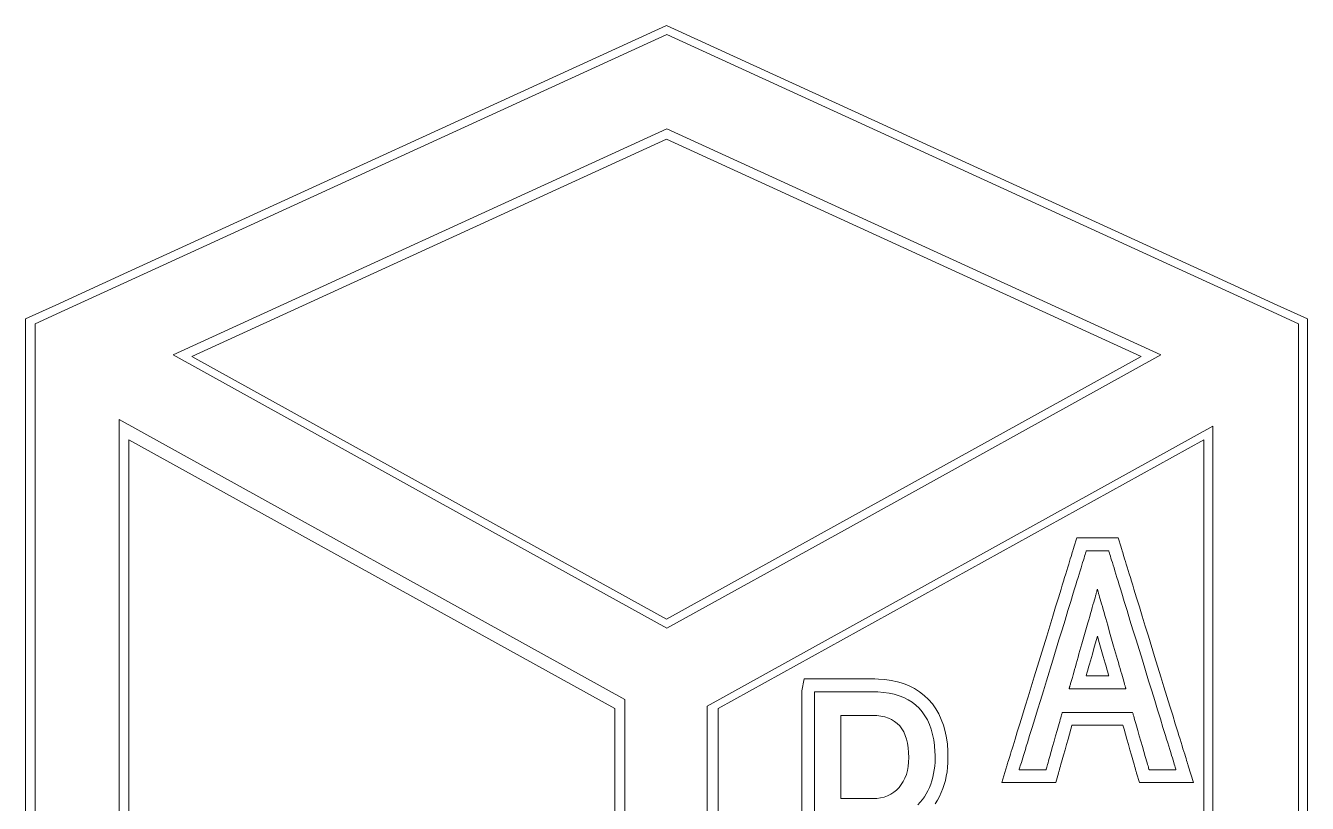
# Model space of a CAD drawing. Header units: inches. Extents: x 24 to 2828, y 12 to 613.
# Drawn here: x 365.8 to 664.4, y 175.6 to 356.9 of the extents above; entities that cross this region are included whole.
import ezdxf

# ---------------------------------------------------------------- set-up
doc = ezdxf.new("R2010")
doc.units = ezdxf.units.IN
doc.header["$MEASUREMENT"] = 0
doc.layers.add('Capa 1', color=7, linetype='Continuous', lineweight=0)

msp = doc.modelspace()

# ---------------------------------------------------------------- linework, layer by layer
at = {"layer": 'Capa 1', "color": 6}
msp.add_lwpolyline([(621.42, 193.82), (621.12, 193.82), (620.52, 193.82), (619.88, 193.82), (618.49, 193.82), (617.01, 193.82), (615.48, 193.82), (613.95, 193.82), (612.47, 193.82), (611.09, 193.82), (610.44, 193.82), (609.85, 193.82), (609.55, 193.82), (609.44, 193.43), (609.3, 192.91), (608.98, 191.78), (608.64, 190.58), (608.29, 189.33), (607.94, 188.09), (607.59, 186.88), (607.28, 185.75), (607.13, 185.23), (606.99, 184.74), (606.86, 184.3), (606.75, 183.89), (606.65, 183.53), (606.56, 183.23), (606.5, 182.99), (606.45, 182.81), (606.41, 182.7), (605.79, 180.47), (603.5, 180.47), (603.45, 180.47), (603.25, 180.47), (602.94, 180.47), (602.54, 180.47), (602.06, 180.47), (601.53, 180.47), (600.38, 180.47), (599.23, 180.47), (598.7, 180.47), (598.23, 180.47), (597.83, 180.47), (597.52, 180.47), (597.32, 180.47), (597.27, 180.47), (593.19, 180.47), (594.39, 184.39), (594.43, 184.5), (594.48, 184.68), (594.56, 184.92), (594.65, 185.24), (594.77, 185.61), (594.9, 186.05), (595.05, 186.54), (595.22, 187.09), (595.41, 187.7), (595.61, 188.36), (595.82, 189.06), (596.05, 189.81), (596.3, 190.61), (596.56, 191.45), (596.82, 192.32), (597.1, 193.24), (597.4, 194.19), (598.01, 196.18), (598.65, 198.29), (599.33, 200.49), (600.03, 202.77), (600.74, 205.1), (602.2, 209.86), (603.66, 214.62), (604.37, 216.95), (605.07, 219.23), (605.74, 221.43), (606.39, 223.54), (607, 225.53), (607.29, 226.48), (607.57, 227.4), (607.84, 228.28), (608.1, 229.11), (608.34, 229.91), (608.57, 230.66), (608.79, 231.37), (608.99, 232.02), (609.17, 232.63), (609.34, 233.18), (609.49, 233.67), (609.63, 234.11), (609.74, 234.49), (609.84, 234.8), (609.91, 235.05), (609.97, 235.22), (610, 235.33), (610.66, 237.49), (612.94, 237.49), (613.11, 237.49), (613.37, 237.49), (613.7, 237.49), (614.1, 237.49), (614.54, 237.49), (615.5, 237.49), (616.46, 237.49), (616.9, 237.49), (617.3, 237.49), (617.63, 237.49), (617.89, 237.49), (618.06, 237.49), (620.33, 237.49), (621, 235.34), (621.03, 235.23), (621.08, 235.05), (621.16, 234.8), (621.26, 234.49), (621.37, 234.11), (621.51, 233.68), (621.66, 233.18), (621.83, 232.63), (622.01, 232.03), (622.21, 231.37), (622.43, 230.66), (622.66, 229.91), (622.91, 229.12), (623.16, 228.28), (623.43, 227.4), (623.71, 226.49), (624, 225.54), (624.62, 223.54), (625.27, 221.43), (625.94, 219.23), (626.64, 216.95), (627.36, 214.62), (628.82, 209.86), (630.28, 205.1), (630.99, 202.77), (631.69, 200.5), (632.37, 198.29), (633.02, 196.19), (633.63, 194.19), (633.92, 193.24), (634.2, 192.33), (634.47, 191.45), (634.73, 190.61), (634.97, 189.81), (635.21, 189.06), (635.42, 188.36), (635.62, 187.7), (635.81, 187.1), (635.98, 186.55), (636.13, 186.05), (636.26, 185.61), (636.38, 185.24), (636.47, 184.93), (636.55, 184.68), (636.61, 184.5), (636.64, 184.39), (637.84, 180.47), (633.77, 180.47), (633.71, 180.47), (633.51, 180.47), (633.2, 180.47), (632.8, 180.47), (632.33, 180.47), (631.8, 180.47), (630.65, 180.47), (629.5, 180.47), (628.97, 180.47), (628.5, 180.47), (628.1, 180.47), (627.79, 180.47), (627.59, 180.47), (627.54, 180.47), (625.26, 180.47), (624.62, 182.68), (624.59, 182.79), (624.54, 182.97), (624.47, 183.22), (624.38, 183.52), (624.28, 183.88), (624.16, 184.28), (624.03, 184.73), (623.89, 185.22), (623.74, 185.74), (623.42, 186.87), (623.07, 188.08), (622.72, 189.32), (622.36, 190.57), (622.01, 191.77), (621.69, 192.9), (621.54, 193.42)], close=True, dxfattribs=at)
at = {"layer": 'Capa 1', "color": 5}
msp.add_lwpolyline([(623.68, 196.82), (623.64, 196.82), (623.5, 196.82), (623.28, 196.82), (622.98, 196.82), (622.61, 196.82), (622.17, 196.82), (621.67, 196.82), (621.12, 196.82), (620.52, 196.82), (619.88, 196.82), (618.49, 196.82), (617.01, 196.82), (615.48, 196.82), (613.95, 196.82), (612.47, 196.82), (611.09, 196.82), (610.44, 196.82), (609.85, 196.82), (609.29, 196.82), (608.8, 196.82), (608.36, 196.82), (607.99, 196.82), (607.69, 196.82), (607.47, 196.82), (607.33, 196.82), (607.28, 196.82), (607.27, 196.79), (607.24, 196.67), (607.19, 196.49), (607.12, 196.25), (607.04, 195.95), (606.93, 195.59), (606.82, 195.19), (606.69, 194.74), (606.56, 194.25), (606.41, 193.73), (606.09, 192.6), (605.75, 191.39), (605.4, 190.15), (605.05, 188.9), (604.71, 187.7), (604.39, 186.57), (604.24, 186.05), (604.1, 185.56), (603.98, 185.11), (603.86, 184.7), (603.76, 184.35), (603.68, 184.05), (603.61, 183.8), (603.56, 183.62), (603.53, 183.51), (603.52, 183.47), (603.5, 183.47), (603.45, 183.47), (603.25, 183.47), (602.94, 183.47), (602.54, 183.47), (602.06, 183.47), (601.53, 183.47), (600.38, 183.47), (599.23, 183.47), (598.7, 183.47), (598.23, 183.47), (597.83, 183.47), (597.52, 183.47), (597.32, 183.47), (597.27, 183.47), (597.25, 183.47), (597.26, 183.51), (597.29, 183.62), (597.35, 183.8), (597.43, 184.05), (597.52, 184.36), (597.64, 184.73), (597.77, 185.17), (597.92, 185.67), (598.09, 186.22), (598.28, 186.82), (598.48, 187.48), (598.69, 188.18), (598.92, 188.93), (599.17, 189.73), (599.42, 190.57), (599.69, 191.44), (599.97, 192.36), (600.26, 193.31), (600.88, 195.31), (601.52, 197.41), (602.2, 199.62), (602.89, 201.89), (603.61, 204.22), (605.07, 208.98), (606.52, 213.74), (607.24, 216.07), (607.94, 218.35), (608.61, 220.55), (609.26, 222.66), (609.87, 224.65), (610.16, 225.61), (610.44, 226.52), (610.71, 227.4), (610.97, 228.24), (611.21, 229.03), (611.44, 229.78), (611.66, 230.49), (611.86, 231.14), (612.04, 231.75), (612.21, 232.3), (612.36, 232.79), (612.5, 233.23), (612.61, 233.61), (612.71, 233.92), (612.78, 234.17), (612.84, 234.35), (612.87, 234.45), (612.88, 234.49), (612.94, 234.49), (613.11, 234.49), (613.37, 234.49), (613.7, 234.49), (614.1, 234.49), (614.54, 234.49), (615.5, 234.49), (616.46, 234.49), (616.9, 234.49), (617.3, 234.49), (617.63, 234.49), (617.89, 234.49), (618.06, 234.49), (618.12, 234.49), (618.13, 234.45), (618.16, 234.35), (618.22, 234.17), (618.29, 233.92), (618.39, 233.61), (618.5, 233.23), (618.64, 232.79), (618.79, 232.3), (618.96, 231.75), (619.14, 231.14), (619.35, 230.49), (619.56, 229.78), (619.79, 229.03), (620.04, 228.24), (620.29, 227.4), (620.56, 226.52), (620.85, 225.61), (621.14, 224.65), (621.75, 222.66), (622.4, 220.55), (623.07, 218.35), (623.77, 216.07), (624.49, 213.74), (625.95, 208.98), (627.41, 204.22), (628.13, 201.89), (628.83, 199.62), (629.5, 197.41), (630.15, 195.31), (630.76, 193.31), (631.05, 192.36), (631.34, 191.44), (631.6, 190.57), (631.86, 189.73), (632.11, 188.93), (632.34, 188.18), (632.55, 187.48), (632.76, 186.82), (632.94, 186.22), (633.11, 185.67), (633.26, 185.17), (633.4, 184.73), (633.51, 184.36), (633.61, 184.05), (633.68, 183.8), (633.74, 183.62), (633.77, 183.51), (633.78, 183.47), (633.77, 183.47), (633.71, 183.47), (633.51, 183.47), (633.2, 183.47), (632.8, 183.47), (632.33, 183.47), (631.8, 183.47), (630.65, 183.47), (629.5, 183.47), (628.97, 183.47), (628.5, 183.47), (628.1, 183.47), (627.79, 183.47), (627.59, 183.47), (627.54, 183.47), (627.52, 183.47), (627.51, 183.51), (627.47, 183.62), (627.42, 183.8), (627.35, 184.05), (627.27, 184.35), (627.16, 184.7), (627.05, 185.11), (626.92, 185.56), (626.78, 186.05), (626.63, 186.57), (626.3, 187.7), (625.96, 188.9), (625.6, 190.15), (625.24, 191.39), (624.9, 192.6), (624.57, 193.73), (624.42, 194.25), (624.28, 194.74), (624.15, 195.19), (624.04, 195.59), (623.94, 195.95), (623.85, 196.25), (623.78, 196.49), (623.73, 196.67), (623.69, 196.79), (623.68, 196.82)], close=True, dxfattribs=at)
at = {"layer": 'Capa 1', "color": 4}
msp.add_lwpolyline([(608.88, 202.32), (608.9, 202.32), (608.97, 202.32), (609.07, 202.32), (609.21, 202.32), (609.39, 202.32), (609.59, 202.32), (609.84, 202.32), (610.1, 202.32), (610.4, 202.32), (610.72, 202.32), (611.07, 202.32), (611.43, 202.32), (611.82, 202.32), (612.22, 202.32), (613.07, 202.32), (613.96, 202.32), (614.88, 202.32), (616.73, 202.32), (617.64, 202.32), (618.5, 202.32), (618.91, 202.32), (619.31, 202.32), (619.69, 202.32), (620.05, 202.32), (620.39, 202.32), (620.7, 202.32), (620.99, 202.32), (621.25, 202.32), (621.48, 202.32), (621.68, 202.32), (621.84, 202.32), (621.97, 202.32), (622.06, 202.32), (622.11, 202.32), (622.12, 202.33), (622.11, 202.35), (622.1, 202.39), (622.08, 202.45), (622.06, 202.52), (622.03, 202.62), (622, 202.73), (621.97, 202.85), (621.93, 202.99), (621.88, 203.15), (621.83, 203.32), (621.78, 203.51), (621.72, 203.71), (621.6, 204.14), (621.46, 204.63), (621.3, 205.17), (621.14, 205.75), (620.96, 206.36), (620.77, 207.02), (620.58, 207.7), (620.37, 208.42), (620.16, 209.16), (619.94, 209.92), (619.72, 210.7), (619.26, 212.3), (618.8, 213.92), (618.33, 215.55), (617.88, 217.15), (617.66, 217.92), (617.44, 218.69), (617.23, 219.43), (617.02, 220.14), (616.83, 220.83), (616.64, 221.48), (616.46, 222.1), (616.3, 222.68), (616.14, 223.21), (616, 223.7), (615.88, 224.14), (615.82, 224.34), (615.77, 224.52), (615.72, 224.69), (615.67, 224.85), (615.63, 224.99), (615.6, 225.12), (615.57, 225.23), (615.54, 225.32), (615.52, 225.39), (615.5, 225.45), (615.49, 225.49), (615.48, 225.52), (615.48, 225.52), (615.48, 225.5), (615.47, 225.47), (615.45, 225.42), (615.43, 225.35), (615.41, 225.26), (615.38, 225.16), (615.35, 225.04), (615.31, 224.9), (615.26, 224.75), (615.22, 224.58), (615.16, 224.4), (615.11, 224.21), (615.05, 224), (614.92, 223.54), (614.78, 223.04), (614.62, 222.49), (614.45, 221.9), (614.27, 221.27), (614.08, 220.6), (613.89, 219.9), (613.68, 219.18), (613.47, 218.43), (613.25, 217.67), (612.8, 216.09), (611.87, 212.84), (611.42, 211.23), (611.19, 210.44), (610.97, 209.66), (610.76, 208.91), (610.55, 208.18), (610.35, 207.47), (610.16, 206.8), (609.97, 206.15), (609.8, 205.55), (609.64, 204.98), (609.49, 204.46), (609.36, 203.99), (609.3, 203.77), (609.24, 203.57), (609.18, 203.38), (609.13, 203.2), (609.09, 203.04), (609.05, 202.9), (609.01, 202.77), (608.98, 202.65), (608.95, 202.55), (608.93, 202.47), (608.91, 202.41), (608.89, 202.36), (608.89, 202.33), (608.88, 202.32)], close=True, dxfattribs=at)
at = {"layer": 'Capa 1', "color": 1}
msp.add_lwpolyline([(612.86, 205.32), (613.07, 205.32), (613.96, 205.32), (614.88, 205.32), (616.73, 205.32), (617.64, 205.32), (618.14, 205.32), (618.08, 205.54), (617.89, 206.19), (617.69, 206.88), (617.49, 207.59), (617.28, 208.33), (617.06, 209.09), (616.84, 209.87), (616.38, 211.47), (615.92, 213.1), (615.49, 214.58), (614.76, 212.01), (614.3, 210.4), (614.08, 209.62), (613.86, 208.84), (613.64, 208.09), (613.43, 207.36), (613.23, 206.65), (613.04, 205.98), (612.86, 205.33)], close=True, dxfattribs=at)
at = {"layer": 'Capa 1', "color": 6}
msp.add_lwpolyline([(546.61, 172.54), (546.61, 180.28), (546.61, 184.07), (546.61, 185.9), (546.61, 187.68), (546.61, 189.4), (546.61, 191.05), (546.61, 192.62), (546.61, 194.1), (546.61, 195.47), (546.61, 196.73), (546.61, 197.87), (546.61, 198.88), (546.61, 199.75), (546.61, 200.12), (546.61, 200.46), (546.61, 200.76), (546.61, 201.02), (546.61, 201.23), (546.61, 201.4), (546.61, 201.52), (546.61, 201.89), (547.14, 204.62), (549.66, 204.62), (549.76, 204.62), (549.9, 204.62), (550.09, 204.62), (550.58, 204.62), (551.22, 204.62), (551.98, 204.62), (552.83, 204.62), (553.76, 204.62), (555.77, 204.62), (557.83, 204.62), (558.83, 204.62), (559.77, 204.62), (560.65, 204.62), (561.43, 204.62), (562.09, 204.62), (562.62, 204.62), (562.83, 204.62), (562.99, 204.62), (563.11, 204.62), (563.18, 204.62), (563.25, 204.62), (563.65, 204.62), (564.46, 204.6), (565.98, 204.48), (567.47, 204.27), (568.91, 203.96), (570.29, 203.54), (571.61, 203.02), (572.86, 202.39), (574.03, 201.65), (575.12, 200.8), (576.12, 199.85), (577.03, 198.8), (577.83, 197.67), (578.53, 196.46), (579.12, 195.17), (579.62, 193.82), (580.01, 192.41), (580.31, 190.93), (580.52, 189.4), (580.64, 187.82), (580.67, 186.99), (580.67, 186.57), (580.67, 186.36), (580.67, 186.16), (580.65, 185.11), (580.57, 184.05), (580.45, 183.01), (580.28, 181.99), (580.06, 180.99), (579.79, 180.01), (579.46, 179.06), (579.09, 178.13), (578.67, 177.23), (578.19, 176.35), (577.67, 175.51)], dxfattribs=at)
at = {"layer": 'Capa 1', "color": 4}
msp.add_lwpolyline([(549.61, 172.54), (549.61, 180.28), (549.61, 184.07), (549.61, 185.9), (549.61, 187.68), (549.61, 189.4), (549.61, 191.05), (549.61, 192.62), (549.61, 194.1), (549.61, 195.47), (549.61, 196.73), (549.61, 197.87), (549.61, 198.88), (549.61, 199.75), (549.61, 200.12), (549.61, 200.46), (549.61, 200.76), (549.61, 201.02), (549.61, 201.23), (549.61, 201.4), (549.61, 201.52), (549.61, 201.6), (549.61, 201.62), (549.66, 201.62), (549.76, 201.62), (549.9, 201.62), (550.09, 201.62), (550.58, 201.62), (551.22, 201.62), (551.98, 201.62), (552.83, 201.62), (553.76, 201.62), (555.77, 201.62), (557.83, 201.62), (558.83, 201.62), (559.77, 201.62), (560.65, 201.62), (561.43, 201.62), (562.09, 201.62), (562.62, 201.62), (562.83, 201.62), (562.99, 201.62), (563.11, 201.62), (563.18, 201.62), (563.23, 201.62), (563.59, 201.62), (564.3, 201.6), (565.66, 201.5), (566.94, 201.31), (568.16, 201.05), (569.3, 200.71), (570.38, 200.28), (571.38, 199.78), (572.31, 199.19), (573.16, 198.52), (573.95, 197.78), (574.66, 196.95), (575.3, 196.05), (575.86, 195.08), (576.35, 194.03), (576.76, 192.9), (577.09, 191.7), (577.35, 190.43), (577.53, 189.08), (577.64, 187.66), (577.67, 186.92), (577.67, 186.54), (577.67, 186.35), (577.67, 186.2), (577.65, 185.26), (577.59, 184.33), (577.48, 183.44), (577.33, 182.56), (577.15, 181.72), (576.92, 180.9), (576.65, 180.1), (576.34, 179.33), (575.99, 178.58), (575.6, 177.86), (575.17, 177.17), (574.71, 176.52), (574.21, 175.9), (573.68, 175.32)], dxfattribs=at)
at = {"layer": 'Capa 1', "color": 2}
msp.add_open_spline([(509.26, 24.27), (509.26, 24.27), (509.26, 24.27), (509.26, 24.27), (509.26, 24.27), (515.09, 21.04), (515.09, 21.04), (515.09, 21.04), (520.93, 24.27), (520.93, 24.27), (520.93, 24.27), (520.93, 24.27), (520.93, 24.27), (520.93, 24.27), (608.38, 72.7), (608.38, 72.7), (608.38, 72.7), (664.39, 103.73), (664.39, 103.73), (664.39, 103.73), (664.39, 110.82), (664.39, 110.82), (664.39, 110.82), (664.39, 280.82), (664.39, 280.82), (664.39, 280.82), (664.39, 288.55), (664.39, 288.55), (664.39, 288.55), (657.36, 291.76), (657.36, 291.76), (657.36, 291.76), (640.68, 299.4), (640.68, 299.4), (640.68, 299.4), (515.09, 356.88), (515.09, 356.88), (515.09, 356.88), (389.5, 299.4), (389.5, 299.4), (389.5, 299.4), (372.82, 291.76), (372.82, 291.76), (372.82, 291.76), (365.79, 288.55), (365.79, 288.55), (365.79, 288.55), (365.79, 280.82), (365.79, 280.82), (365.79, 280.82), (365.79, 110.82), (365.79, 110.82), (365.79, 110.82), (365.79, 103.73), (365.79, 103.73), (365.79, 103.73), (421.8, 72.7), (421.8, 72.7), (421.8, 72.7), (509.26, 24.27), (509.26, 24.27)], degree=3, knots=[0, 0, 0, 0, 1, 1, 1, 2, 2, 2, 3, 3, 3, 4, 4, 4, 5, 5, 5, 6, 6, 6, 7, 7, 7, 8, 8, 8, 9, 9, 9, 10, 10, 10, 11, 11, 11, 12, 12, 12, 13, 13, 13, 14, 14, 14, 15, 15, 15, 16, 16, 16, 17, 17, 17, 18, 18, 18, 19, 19, 19, 20, 20, 20, 20], dxfattribs=at)
at = {"layer": 'Capa 1'}
for points, knots in [([(509.43, 26.9), (509.43, 26.9), (509.43, 26.9), (509.43, 26.9), (509.43, 26.9), (515.18, 23.72), (515.18, 23.72), (515.18, 23.72), (520.93, 26.9), (520.93, 26.9), (520.93, 26.9), (520.93, 26.9), (520.93, 26.9), (520.93, 26.9), (607.14, 74.65), (607.14, 74.65), (607.14, 74.65), (662.36, 105.23), (662.36, 105.23), (662.36, 105.23), (662.36, 112.23), (662.36, 112.23), (662.36, 112.23), (662.36, 279.8), (662.36, 279.8), (662.36, 279.8), (662.36, 287.42), (662.36, 287.42), (662.36, 287.42), (655.43, 290.59), (655.43, 290.59), (655.43, 290.59), (638.98, 298.12), (638.98, 298.12), (638.98, 298.12), (515.18, 354.78), (515.18, 354.78), (515.18, 354.78), (391.37, 298.12), (391.37, 298.12), (391.37, 298.12), (374.93, 290.59), (374.93, 290.59), (374.93, 290.59), (368, 287.42), (368, 287.42), (368, 287.42), (368, 279.8), (368, 279.8), (368, 279.8), (368, 112.23), (368, 112.23), (368, 112.23), (368, 105.23), (368, 105.23), (368, 105.23), (423.22, 74.65), (423.22, 74.65), (423.22, 74.65), (509.43, 26.9), (509.43, 26.9)], [0, 0, 0, 0, 1, 1, 1, 2, 2, 2, 3, 3, 3, 4, 4, 4, 5, 5, 5, 6, 6, 6, 7, 7, 7, 8, 8, 8, 9, 9, 9, 10, 10, 10, 11, 11, 11, 12, 12, 12, 13, 13, 13, 14, 14, 14, 15, 15, 15, 16, 16, 16, 17, 17, 17, 18, 18, 18, 19, 19, 19, 20, 20, 20, 20]), ([(524.58, 50.04), (524.58, 50.04), (524.58, 198.3), (524.58, 198.3), (524.58, 198.3), (642.36, 263.54), (642.36, 263.54), (642.36, 263.54), (642.36, 115.28), (642.36, 115.28), (642.36, 115.28), (524.58, 50.04), (524.58, 50.04)], [0, 0, 0, 0, 1, 1, 1, 2, 2, 2, 3, 3, 3, 4, 4, 4, 4])]:
    msp.add_open_spline(points, degree=3, knots=knots, dxfattribs=at)
at = {"layer": 'Capa 1', "color": 6}
for points, knots in [([(556.53, 239.32), (556.53, 239.32), (515.19, 216.43), (515.19, 216.43), (515.19, 216.43), (473.86, 239.32), (473.86, 239.32), (473.86, 239.32), (400.13, 280.15), (400.13, 280.15), (400.13, 280.15), (515.19, 332.82), (515.19, 332.82), (515.19, 332.82), (630.25, 280.15), (630.25, 280.15), (630.25, 280.15), (556.53, 239.32), (556.53, 239.32)], [0, 0, 0, 0, 1, 1, 1, 2, 2, 2, 3, 3, 3, 4, 4, 4, 5, 5, 5, 6, 6, 6, 6]), ([(505.38, 199.84), (505.38, 199.84), (505.38, 51.58), (505.38, 51.58), (505.38, 51.58), (387.59, 116.82), (387.59, 116.82), (387.59, 116.82), (387.59, 265.08), (387.59, 265.08), (387.59, 265.08), (505.38, 199.84), (505.38, 199.84)], [0, 0, 0, 0, 1, 1, 1, 2, 2, 2, 3, 3, 3, 4, 4, 4, 4])]:
    msp.add_open_spline(points, degree=3, knots=knots, dxfattribs=at)
at = {"layer": 'Capa 1', "color": 5}
for points, knots in [([(554.81, 240.56), (554.81, 240.56), (515.09, 218.56), (515.09, 218.56), (515.09, 218.56), (475.37, 240.56), (475.37, 240.56), (475.37, 240.56), (404.53, 279.79), (404.53, 279.79), (404.53, 279.79), (515.09, 330.4), (515.09, 330.4), (515.09, 330.4), (625.66, 279.79), (625.66, 279.79), (625.66, 279.79), (554.81, 240.56), (554.81, 240.56)], [0, 0, 0, 0, 1, 1, 1, 2, 2, 2, 3, 3, 3, 4, 4, 4, 5, 5, 5, 6, 6, 6, 6]), ([(503.05, 197.7), (503.05, 197.7), (503.05, 55.23), (503.05, 55.23), (503.05, 55.23), (389.87, 117.92), (389.87, 117.92), (389.87, 117.92), (389.87, 260.38), (389.87, 260.38), (389.87, 260.38), (503.05, 197.7), (503.05, 197.7)], [0, 0, 0, 0, 1, 1, 1, 2, 2, 2, 3, 3, 3, 4, 4, 4, 4])]:
    msp.add_open_spline(points, degree=3, knots=knots, dxfattribs=at)
at = {"layer": 'Capa 1', "color": 3}
msp.add_open_spline([(527.13, 55.23), (527.13, 55.23), (527.13, 197.7), (527.13, 197.7), (527.13, 197.7), (640.31, 260.38), (640.31, 260.38), (640.31, 260.38), (640.31, 117.92), (640.31, 117.92), (640.31, 117.92), (527.13, 55.23), (527.13, 55.23)], degree=3, knots=[0, 0, 0, 0, 1, 1, 1, 2, 2, 2, 3, 3, 3, 4, 4, 4, 4], dxfattribs=at)
at = {"layer": 'Capa 1', "color": 1}
msp.add_open_spline([(555.74, 176.74), (555.74, 176.74), (563.14, 176.74), (563.14, 176.74), (565.7, 176.74), (567.73, 177.61), (569.26, 179.34), (570.78, 181.07), (571.54, 183.39), (571.54, 186.29), (571.54, 192.85), (568.72, 196.12), (563.07, 196.12), (563.07, 196.12), (555.74, 196.12), (555.74, 196.12), (555.74, 196.12), (555.74, 176.74), (555.74, 176.74)], degree=3, knots=[0, 0, 0, 0, 1, 1, 1, 2, 2, 2, 3, 3, 3, 4, 4, 4, 5, 5, 5, 6, 6, 6, 6], dxfattribs=at)

doc.saveas('drawing.dxf')
